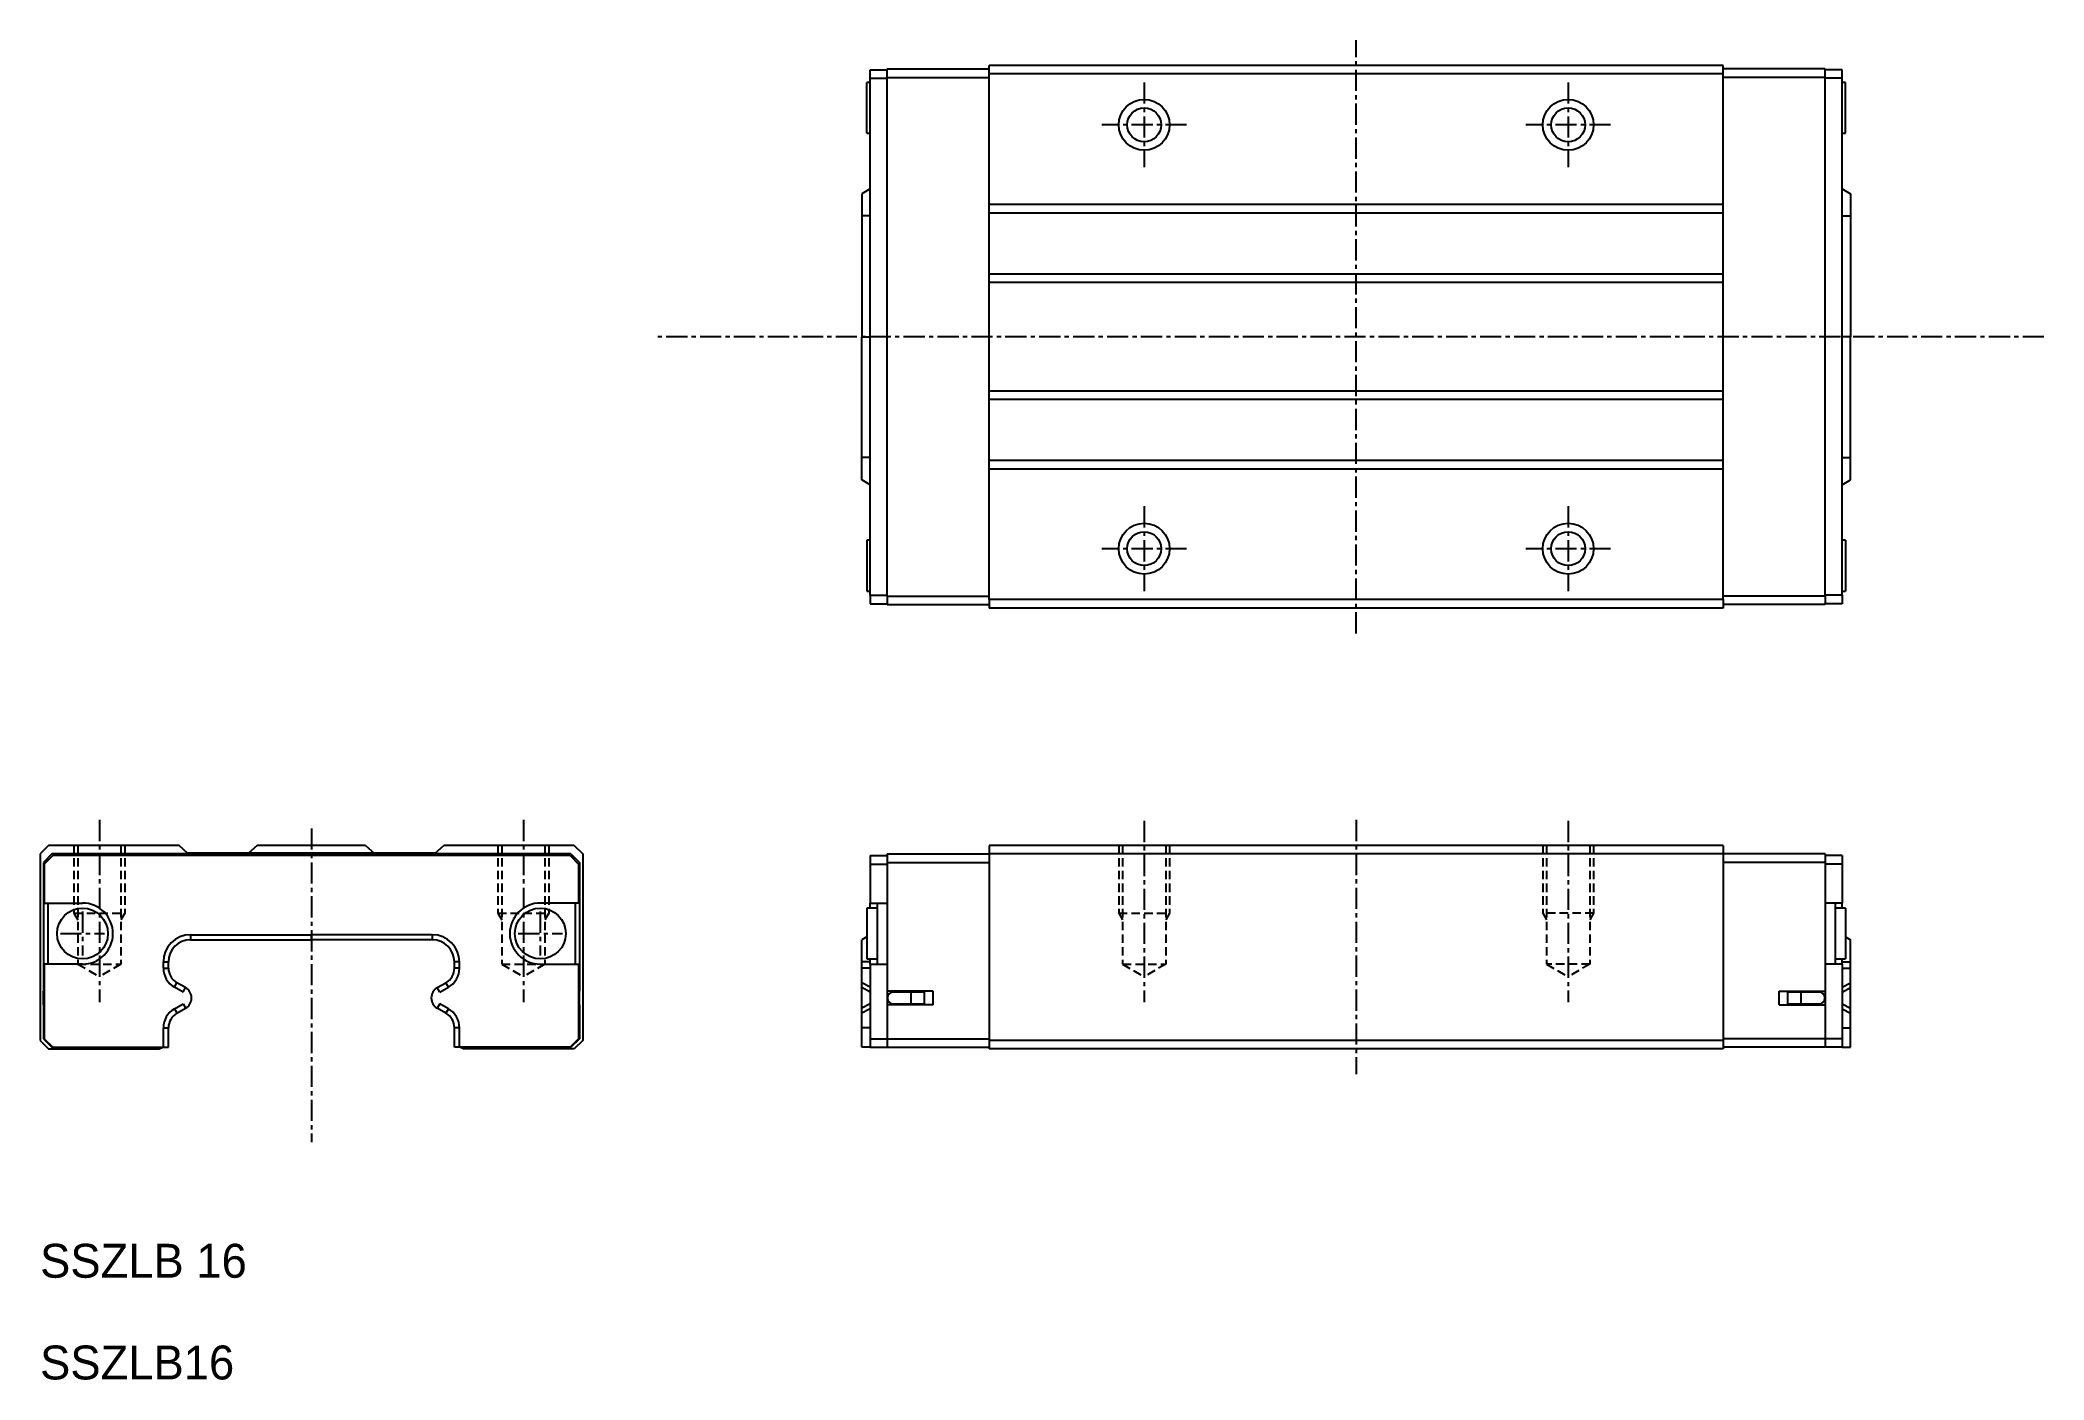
# Model space of a CAD drawing. Extents: x 10 to 128, y 14 to 93.
import ezdxf

# ---------------------------------------------------------------- set-up
doc = ezdxf.new("R2010")
doc.units = 0
doc.linetypes.add('CENTER', pattern=[2, 1.25, -0.25, 0.25, -0.25])
doc.linetypes.add('DASHED', pattern=[0.75, 0.5, -0.25])
doc.layers.get('0').update_dxf_attribs({"linetype": 'CONTINUOUS'})
doc.layers.add('CENTER', color=1, linetype='CENTER')

msp = doc.modelspace()

# ---------------------------------------------------------------- linework, layer by layer
at = {"color": 7, "linetype": 'CONTINUOUS'}
for p, q in [((58.96, 91.25), (59.96, 91.25)), ((58.96, 90.75), (58.96, 91.25)), ((59.96, 91.3), (65.96, 91.3)), ((59.96, 90.8), (59.96, 91.3)), ((109.26, 91.5), (65.96, 91.5)), ((65.96, 91), (65.96, 91.5)), ((65.96, 60), (65.96, 91)), ((109.26, 91), (65.96, 91)), ((109.26, 91), (109.26, 91.5)), ((115.26, 91.3), (109.26, 91.3)), ((109.26, 60), (109.26, 91)), ((115.26, 90.8), (115.26, 91.3)), ((116.26, 91.25), (115.26, 91.25)), ((116.26, 90.75), (116.26, 91.25)), ((58.76, 87.5), (58.76, 90.5)), ((58.96, 90.5), (58.76, 90.5)), ((58.96, 60.25), (58.96, 90.75)), ((58.96, 90.75), (59.96, 90.75)), ((59.96, 60.2), (59.96, 90.8)), ((59.96, 90.8), (65.96, 90.8)), ((115.26, 90.8), (109.26, 90.8)), ((115.26, 60.2), (115.26, 90.8)), ((116.26, 90.75), (115.26, 90.75)), ((116.26, 60.25), (116.26, 90.75)), ((116.46, 90.5), (116.26, 90.5)), ((116.46, 87.5), (116.46, 90.5)), ((58.76, 87.5), (58.96, 87.5)), ((116.26, 87.5), (116.46, 87.5)), ((58.96, 84.23), (58.46, 83.93)), ((58.46, 83.93), (58.46, 82.63)), ((116.26, 84.23), (116.76, 83.93)), ((116.76, 83.93), (116.76, 82.63)), ((109.26, 83.3), (65.96, 83.3)), ((109.26, 82.8), (65.96, 82.8)), ((58.46, 82.63), (58.46, 75.5)), ((58.96, 82.63), (58.46, 82.63)), ((116.26, 82.63), (116.76, 82.63)), ((116.76, 82.63), (116.76, 75.5)), ((109.26, 79.2), (65.96, 79.2)), ((109.26, 78.7), (65.96, 78.7)), ((58.46, 68.37), (58.46, 75.5)), ((58.46, 75.5), (58.96, 75.5)), ((116.76, 75.5), (116.26, 75.5)), ((116.76, 68.37), (116.76, 75.5)), ((109.26, 72.3), (65.96, 72.3)), ((109.26, 71.8), (65.96, 71.8)), ((58.46, 67.07), (58.46, 68.37)), ((58.96, 68.37), (58.46, 68.37)), ((109.26, 68.2), (65.96, 68.2)), ((109.26, 67.7), (65.96, 67.7)), ((116.26, 68.37), (116.76, 68.37)), ((116.76, 67.07), (116.76, 68.37)), ((58.96, 66.77), (58.46, 67.07)), ((116.26, 66.77), (116.76, 67.07)), ((58.76, 63.5), (58.76, 60.5)), ((58.96, 63.5), (58.76, 63.5)), ((116.46, 63.5), (116.26, 63.5)), ((116.46, 63.5), (116.46, 60.5)), ((58.76, 60.5), (58.96, 60.5)), ((116.26, 60.5), (116.46, 60.5)), ((58.96, 60.25), (58.96, 59.75)), ((58.96, 60.25), (59.96, 60.25)), ((58.96, 59.75), (59.96, 59.75)), ((59.96, 60.2), (59.96, 59.7)), ((59.96, 60.2), (65.96, 60.2)), ((59.96, 59.7), (65.96, 59.7)), ((109.26, 60), (65.96, 60)), ((65.96, 60), (65.96, 59.5)), ((109.26, 59.5), (65.96, 59.5)), ((115.26, 60.2), (109.26, 60.2)), ((109.26, 60), (109.26, 59.5)), ((115.26, 59.7), (109.26, 59.7)), ((116.26, 60.25), (115.26, 60.25)), ((115.26, 60.2), (115.26, 59.7)), ((116.26, 59.75), (115.26, 59.75)), ((116.26, 60.25), (116.26, 59.75)), ((10.5, 45.5), (10, 45)), ((10, 45), (10, 34)), ((10.7, 45), (10.2, 44.5)), ((18.2, 45.5), (10.5, 45.5)), ((41.3, 45), (10.7, 45)), ((18.7, 45.05), (18.2, 45.5)), ((33.3, 45.05), (18.7, 45.05)), ((22.8, 45.5), (22.3, 45.05)), ((29.2, 45.5), (22.8, 45.5)), ((29.2, 45.5), (29.7, 45.05)), ((33.3, 45.05), (33.8, 45.5)), ((41.5, 45.5), (33.8, 45.5)), ((41.3, 45), (41.8, 44.5)), ((41.5, 45.5), (42, 45)), ((42, 45), (42, 34)), ((59.96, 45), (65.96, 45)), ((59.96, 45), (59.96, 44.5)), ((109.26, 45.5), (65.96, 45.5)), ((65.96, 45.5), (65.96, 45)), ((65.96, 45), (65.96, 34)), ((109.26, 45), (65.96, 45)), ((109.26, 45.5), (109.26, 45)), ((109.26, 45), (109.26, 34)), ((115.26, 45), (109.26, 45)), ((115.26, 45), (115.26, 44.5)), ((10.2, 44.5), (10.2, 36.9)), ((10.75, 44.9), (10.25, 44.4)), ((10.25, 44.4), (10.25, 42.1)), ((41.25, 44.9), (10.75, 44.9)), ((41.25, 44.9), (41.75, 44.4)), ((41.75, 44.4), (41.75, 42.1)), ((41.8, 44.5), (41.8, 36.9)), ((58.96, 44.9), (59.96, 44.9)), ((58.96, 44.9), (58.96, 44.4)), ((58.96, 44.4), (58.96, 42.1)), ((58.96, 44.4), (59.96, 44.4)), ((59.96, 44.5), (59.96, 36.9)), ((59.96, 44.5), (65.96, 44.5)), ((115.26, 44.5), (109.26, 44.5)), ((116.26, 44.9), (115.26, 44.9)), ((115.26, 44.5), (115.26, 36.9)), ((116.26, 44.4), (115.26, 44.4)), ((116.26, 44.9), (116.26, 44.4)), ((116.26, 44.4), (116.26, 42.1)), ((10.25, 42.1), (12.5, 42.1)), ((10.45, 42.1), (10.45, 38.5)), ((41.75, 42.1), (39.5, 42.1)), ((41.55, 42.1), (41.55, 38.5)), ((58.76, 41.8), (58.76, 38.8)), ((59.36, 41.8), (58.76, 41.8)), ((58.96, 42.1), (59.96, 42.1)), ((58.96, 41.8), (58.96, 42.1)), ((59.36, 42.1), (59.36, 38.5)), ((116.26, 42.1), (115.26, 42.1)), ((115.86, 42.1), (115.86, 38.5)), ((116.46, 41.8), (115.86, 41.8)), ((116.26, 41.8), (116.26, 42.1)), ((116.46, 41.8), (116.46, 38.8)), ((18.87, 40.23), (26, 40.23)), ((18.87, 40.23), (18.87, 39.93)), ((33.13, 40.23), (26, 40.23)), ((26, 39.93), (26, 40.23)), ((33.13, 40.23), (33.13, 39.93)), ((18.87, 39.93), (26, 39.93)), ((33.13, 39.93), (26, 39.93)), ((58.76, 40.11), (58.46, 39.93)), ((58.46, 38.63), (58.46, 39.93)), ((116.46, 40.11), (116.76, 39.93)), ((116.76, 38.63), (116.76, 39.93)), ((10.25, 38.5), (10.25, 34.1)), ((12.5, 38.5), (10.25, 38.5)), ((17.27, 38.63), (17.57, 38.63)), ((17.27, 38.26), (17.27, 38.63)), ((17.27, 38.26), (17.57, 38.26)), ((17.57, 38.26), (17.57, 38.63)), ((34.43, 38.26), (34.43, 38.63)), ((34.73, 38.63), (34.43, 38.63)), ((34.73, 38.26), (34.43, 38.26)), ((34.73, 38.26), (34.73, 38.63)), ((39.5, 38.5), (41.75, 38.5)), ((41.75, 38.5), (41.75, 34.1)), ((58.96, 38.63), (58.46, 38.63)), ((58.46, 38.26), (58.46, 38.63)), ((58.46, 37.4), (58.46, 38.26)), ((58.96, 38.26), (58.46, 38.26)), ((58.76, 38.8), (59.36, 38.8)), ((58.96, 38.5), (58.96, 38.8)), ((58.96, 38.5), (58.96, 34.1)), ((58.96, 38.5), (59.96, 38.5)), ((116.26, 38.5), (115.26, 38.5)), ((115.86, 38.8), (116.46, 38.8)), ((116.26, 38.5), (116.26, 38.8)), ((116.26, 38.63), (116.76, 38.63)), ((116.26, 38.5), (116.26, 34.1)), ((116.26, 38.26), (116.76, 38.26)), ((116.76, 38.26), (116.76, 38.63)), ((116.76, 37.4), (116.76, 38.26)), ((10.2, 36.1), (10.2, 36.9)), ((10.2, 36.9), (10.25, 36.9)), ((17.92, 37.14), (18.07, 37.4)), ((18.43, 36.85), (17.92, 37.14)), ((18.58, 37.11), (18.07, 37.4)), ((18.43, 36.85), (18.58, 37.11)), ((33.42, 37.11), (33.93, 37.4)), ((33.57, 36.85), (33.42, 37.11)), ((33.57, 36.85), (34.08, 37.14)), ((34.08, 37.14), (33.93, 37.4)), ((41.8, 36.9), (41.75, 36.9)), ((41.8, 36.1), (41.8, 36.9)), ((58.96, 37.14), (58.46, 37.4)), ((58.46, 37.11), (58.46, 37.4)), ((58.96, 36.85), (58.46, 37.11)), ((58.46, 35.89), (58.46, 37.11)), ((62.66, 36.9), (59.96, 36.9)), ((59.96, 36.9), (59.96, 36.1)), ((61.36, 36.85), (60.31, 36.85)), ((61.36, 36.85), (60.31, 36.85)), ((60.76, 36.85), (60.76, 36.9)), ((61.22, 36.85), (61.22, 36.9)), ((61.36, 36.5), (61.36, 36.85)), ((62.16, 36.85), (61.36, 36.85)), ((62.16, 36.85), (61.36, 36.85)), ((61.36, 36.5), (61.36, 36.85)), ((62.16, 36.5), (62.16, 36.85)), ((62.16, 36.5), (62.16, 36.85)), ((62.66, 36.1), (62.66, 36.9)), ((112.56, 36.9), (115.26, 36.9)), ((112.56, 36.1), (112.56, 36.9)), ((113.06, 36.5), (113.06, 36.85)), ((113.86, 36.85), (113.06, 36.85)), ((114.91, 36.85), (113.86, 36.85)), ((113.86, 36.5), (113.86, 36.85)), ((114, 36.85), (114, 36.9)), ((114.46, 36.85), (114.46, 36.9)), ((115.26, 36.9), (115.26, 36.1)), ((116.26, 37.14), (116.76, 37.4)), ((116.26, 36.85), (116.76, 37.11)), ((116.76, 37.11), (116.76, 37.4)), ((116.76, 35.89), (116.76, 37.11)), ((10.2, 36.1), (10.2, 34.1)), ((10.2, 36.1), (10.25, 36.1)), ((17.92, 35.86), (18.43, 36.15)), ((17.92, 35.86), (18.07, 35.6)), ((18.07, 35.6), (18.58, 35.89)), ((18.43, 36.15), (18.58, 35.89)), ((33.57, 36.15), (33.42, 35.89)), ((33.93, 35.6), (33.42, 35.89)), ((34.08, 35.86), (33.57, 36.15)), ((34.08, 35.86), (33.93, 35.6)), ((41.8, 36.1), (41.75, 36.1)), ((41.8, 36.1), (41.8, 34.1)), ((58.96, 36.15), (58.46, 35.89)), ((58.46, 35.6), (58.46, 35.89)), ((58.96, 35.86), (58.46, 35.6)), ((58.46, 34.74), (58.46, 35.6)), ((59.96, 36.1), (59.96, 34.1)), ((62.66, 36.1), (59.96, 36.1)), ((60.31, 36.15), (61.36, 36.15)), ((60.31, 36.15), (61.36, 36.15)), ((60.76, 36.1), (60.76, 36.15)), ((61.22, 36.1), (61.22, 36.15)), ((61.36, 36.15), (61.36, 36.5)), ((61.36, 36.15), (61.36, 36.5)), ((61.36, 36.15), (62.16, 36.15)), ((61.36, 36.15), (62.16, 36.15)), ((62.16, 36.15), (62.16, 36.5)), ((62.16, 36.15), (62.16, 36.5)), ((112.56, 36.1), (115.26, 36.1)), ((113.06, 36.15), (113.06, 36.5)), ((113.06, 36.15), (113.86, 36.15)), ((113.86, 36.15), (113.86, 36.5)), ((113.86, 36.15), (114.91, 36.15)), ((114, 36.1), (114, 36.15)), ((114.46, 36.1), (114.46, 36.15)), ((115.26, 36.1), (115.26, 34.1)), ((116.26, 36.15), (116.76, 35.89)), ((116.26, 35.86), (116.76, 35.6)), ((116.76, 35.6), (116.76, 35.89)), ((116.76, 34.74), (116.76, 35.6)), ((17.27, 33.6), (17.27, 34.74)), ((17.27, 34.74), (17.57, 34.74)), ((17.57, 33.6), (17.57, 34.74)), ((34.43, 33.6), (34.43, 34.74)), ((34.73, 34.74), (34.43, 34.74)), ((34.73, 33.6), (34.73, 34.74)), ((58.96, 34.74), (58.46, 34.74)), ((58.46, 33.6), (58.46, 34.74)), ((116.26, 34.74), (116.76, 34.74)), ((116.76, 33.6), (116.76, 34.74)), ((10, 34), (10.5, 33.5)), ((10.2, 34.1), (10.7, 33.6)), ((10.25, 34.1), (10.75, 33.6)), ((10.5, 33.5), (17.03, 33.5)), ((10.7, 33.6), (10.75, 33.6)), ((10.75, 33.6), (17.27, 33.6)), ((17.03, 33.5), (17.24, 33.6)), ((17.27, 33.6), (17.57, 33.6)), ((34.73, 33.6), (34.43, 33.6)), ((41.25, 33.6), (34.73, 33.6)), ((34.97, 33.5), (34.76, 33.6)), ((41.5, 33.5), (34.97, 33.5)), ((41.75, 34.1), (41.25, 33.6)), ((41.3, 33.6), (41.25, 33.6)), ((41.8, 34.1), (41.3, 33.6)), ((42, 34), (41.5, 33.5)), ((58.96, 33.6), (58.46, 33.6)), ((58.96, 34.1), (59.96, 34.1)), ((58.96, 34.1), (58.96, 33.6)), ((58.96, 33.6), (59.96, 33.6)), ((59.96, 34.1), (65.96, 34.1)), ((59.96, 34.1), (59.96, 33.6)), ((59.96, 33.6), (65.96, 33.6)), ((109.26, 34), (65.96, 34)), ((65.96, 34), (65.96, 33.5)), ((109.26, 33.5), (65.96, 33.5)), ((115.26, 34.1), (109.26, 34.1)), ((109.26, 34), (109.26, 33.5)), ((115.26, 33.6), (109.26, 33.6)), ((116.26, 34.1), (115.26, 34.1)), ((115.26, 34.1), (115.26, 33.6)), ((116.26, 33.6), (115.26, 33.6)), ((116.26, 34.1), (116.26, 33.6)), ((116.26, 33.6), (116.76, 33.6))]:
    msp.add_line(p, q, dxfattribs=at)
at = {"color": 3, "linetype": 'DASHED'}
for p, q in [((12, 45.5), (12, 41.5)), ((12.22, 45.5), (12.22, 38.5)), ((14.77, 45.5), (14.77, 38.5)), ((15, 45.5), (15, 41.5)), ((37, 45.5), (37, 41.5)), ((37.23, 45.5), (37.23, 38.5)), ((39.77, 45.5), (39.77, 38.5)), ((40, 45.5), (40, 41.5)), ((73.61, 45.5), (73.61, 41.5)), ((73.84, 45.5), (73.84, 38.5)), ((76.39, 45.5), (76.39, 38.5)), ((76.61, 45.5), (76.61, 41.5)), ((98.61, 45.5), (98.61, 41.5)), ((98.84, 45.5), (98.84, 38.5)), ((101.39, 45.5), (101.39, 38.5)), ((101.61, 45.5), (101.61, 41.5)), ((12, 41.5), (12.22, 41.11)), ((12, 41.5), (15, 41.5)), ((15, 41.5), (14.77, 41.11)), ((37, 41.5), (40, 41.5)), ((37, 41.5), (37.23, 41.11)), ((40, 41.5), (39.77, 41.11)), ((73.61, 41.5), (76.61, 41.5)), ((73.61, 41.5), (73.84, 41.11)), ((76.61, 41.5), (76.39, 41.11)), ((101.61, 41.5), (98.61, 41.5)), ((98.61, 41.5), (98.84, 41.11)), ((101.61, 41.5), (101.39, 41.11)), ((12.22, 38.5), (14.77, 38.5)), ((12.22, 38.5), (13.5, 37.76)), ((14.77, 38.5), (13.5, 37.76)), ((37.23, 38.5), (38.5, 37.76)), ((37.23, 38.5), (39.77, 38.5)), ((39.77, 38.5), (38.5, 37.76)), ((73.84, 38.5), (76.39, 38.5)), ((73.84, 38.5), (75.11, 37.76)), ((76.39, 38.5), (75.11, 37.76)), ((101.39, 38.5), (98.84, 38.5)), ((98.84, 38.5), (100.11, 37.76)), ((101.39, 38.5), (100.11, 37.76))]:
    msp.add_line(p, q, dxfattribs=at)
at = {"color": 3, "linetype": 'CONTINUOUS'}
for centre in [(75.11, 88), (100.11, 88), (75.11, 63), (100.11, 63)]:
    msp.add_circle(centre, 1.5, dxfattribs=at)
at = {"color": 7, "linetype": 'CONTINUOUS'}
for centre, radius in [((75.11, 88), 1), ((100.11, 88), 1), ((75.11, 63), 1), ((100.11, 63), 1), ((12.5, 40.3), 1.5), ((39.5, 40.3), 1.5)]:
    msp.add_circle(centre, radius, dxfattribs=at)
for centre, radius, start, end in [((12.5, 40.3), 1.8, 270, 90), ((39.5, 40.3), 1.8, 90, 270), ((18.87, 38.63), 1.6, 90.0008, 179.9992), ((33.13, 38.63), 1.6, 0.0008, 89.9992), ((18.87, 38.63), 1.3, 90, 180), ((33.13, 38.63), 1.3, 0, 90), ((18.57, 38.26), 1.3, 180, 240), ((18.57, 38.26), 1, 180, 240), ((33.43, 38.26), 1, 300, 0), ((33.43, 38.26), 1.3, 300, 0), ((18.23, 36.5), 0.7, 300, 60), ((33.77, 36.5), 0.7, 120, 240), ((60.31, 36.5), 0.35, 90, 180), ((60.31, 36.5), 0.35, 90, 180), ((114.91, 36.5), 0.35, 0, 90), ((18.57, 34.74), 1.3, 120, 180), ((18.57, 34.74), 1, 120, 180), ((33.43, 34.74), 1, 0, 60), ((33.43, 34.74), 1.3, 0, 60), ((60.31, 36.5), 0.35, 180, 270), ((60.31, 36.5), 0.35, 180, 270), ((114.91, 36.5), 0.35, 270, 0)]:
    msp.add_arc(centre, radius, start, end, dxfattribs=at)
at = {"layer": 'CENTER', "color": 1, "linetype": 'CENTER'}
for p, q in [((87.61, 58), (87.61, 93)), ((75.11, 90.5), (75.11, 85.5)), ((100.11, 90.5), (100.11, 85.5)), ((77.61, 88), (72.61, 88)), ((102.61, 88), (97.61, 88)), ((128.17, 75.5), (46.4, 75.5)), ((75.11, 65.5), (75.11, 60.5)), ((100.11, 65.5), (100.11, 60.5)), ((77.61, 63), (72.61, 63)), ((102.61, 63), (97.61, 63)), ((13.5, 47), (13.5, 36.26)), ((26, 46.5), (26, 28)), ((38.5, 47), (38.5, 36.26)), ((75.11, 46.94), (75.11, 36.26)), ((87.61, 47), (87.61, 32)), ((100.11, 46.94), (100.11, 36.26)), ((12.5, 41.6), (12.5, 39)), ((39.5, 41.6), (39.5, 39)), ((11.2, 40.3), (13.8, 40.3)), ((38.2, 40.3), (40.8, 40.3))]:
    msp.add_line(p, q, dxfattribs=at)

# ---------------------------------------------------------------- texts
at = {"color": 7, "linetype": 'CONTINUOUS'}
for s, p in [('SSZLB 16', (10, 20)), ('SSZLB16', (10, 14))]:
    msp.add_text(s, height=2, dxfattribs=at).set_placement(p)

doc.saveas('drawing.dxf')
